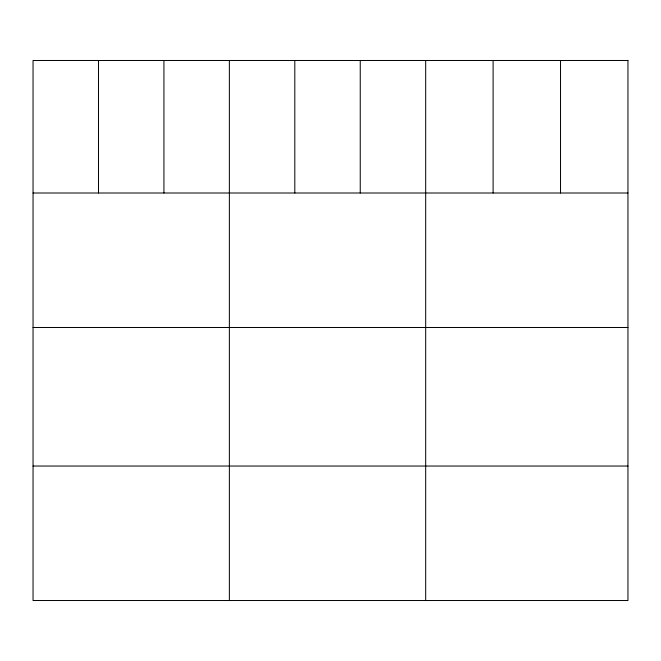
<?xml version="1.0" encoding="UTF-8"?>
<svg xmlns="http://www.w3.org/2000/svg" width="661" height="661" viewBox="0 0 661 661"><rect width="100%" height="100%" fill="white"/><g stroke="black" fill="none" stroke-linecap="round" stroke-linejoin="round"><path stroke-width="0.99" d="M33.05 193.004L627.95 193.004M33.05 327.484L627.95 327.484M33.05 466.038L627.95 466.038M560.528 60.482L560.528 193.004M493.106 60.482L493.106 193.004M425.684 60.482L425.684 600.519M360.245 60.482L360.245 193.004M294.806 60.482L294.806 193.004M229.367 60.482L229.367 600.519M163.928 60.482L163.928 193.004M98.489 60.482L98.489 193.004M627.95 60.482L33.05 60.482L33.05 600.519L627.95 600.519L627.95 60.482"/></g></svg>
